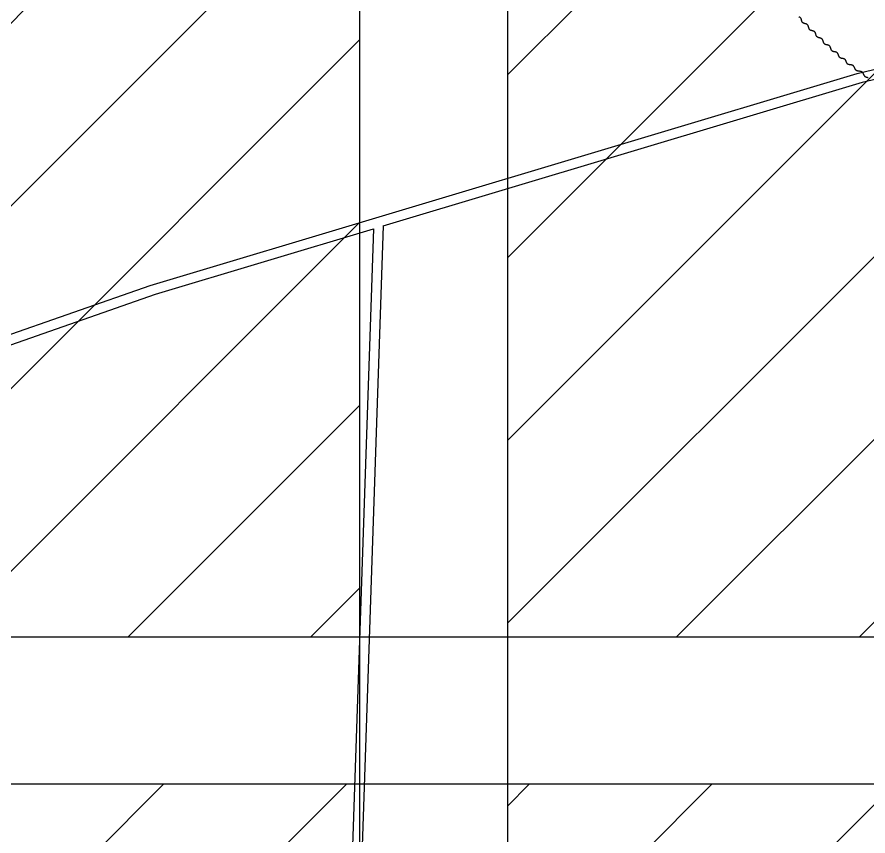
# Model space of a CAD drawing. Header units: metres. Extents: x 511779 to 512620, y 196282 to 196876.
# Drawn here: x 512539.07 to 512547.3, y 196407.67 to 196415.6 of the extents above; entities that cross this region are included whole.
import ezdxf

# ---------------------------------------------------------------- set-up
doc = ezdxf.new("R2010")
doc.units = ezdxf.units.M
doc.header["$MEASUREMENT"] = 0
doc.layers.get('0').update_dxf_attribs({"linetype": 'CONTINUOUS'})
for name, color, linetype in [('BANGUNAN', 5, 'CONTINUOUS'), ('KOP', 7, 'CONTINUOUS'), ('sungai', 45, 'CONTINUOUS')]:
    doc.layers.add(name, color=color, linetype=linetype)

msp = doc.modelspace()

# ---------------------------------------------------------------- hatches: boundary and pattern name
at = {"layer": 'KOP', "ltscale": 0.5}
h = msp.add_hatch(dxfattribs=at)
h.set_pattern_fill('ANSI31', color=1, scale=10, style=0)
h.set_pattern_definition([(45, (71.4876, 0), (-0.8838834765, 0.8838834765), [])])
edge = h.paths.add_edge_path(flags=16)
edge.add_arc((512532.4233, 196433.4781), 3.057, 0, 360)
h.paths.add_polyline_path([(512523.8585, 196440.9504), (512543.8085, 196440.9504), (512543.8085, 196423.8504), (512523.8585, 196423.8504)])
h.paths.add_polyline_path([(512542.3835, 196440.9504), (512562.3335, 196440.9504), (512562.3335, 196423.8504), (512542.3835, 196423.8504)])
edge = h.paths.add_edge_path(flags=16)
edge.add_arc((512551.9548, 196433.4781), 3.057, 0, 360)
h.paths.add_polyline_path([(512560.9085, 196440.9504), (512580.8585, 196440.9504), (512580.8585, 196423.8504), (512560.9085, 196423.8504)])
edge = h.paths.add_edge_path(flags=16)
edge.add_arc((512570.1256, 196433.4781), 3.057, 0, 360)
h.paths.add_polyline_path([(512579.4335, 196425.2754), (512599.3835, 196425.2754), (512599.3835, 196408.1754), (512579.4335, 196408.1754)])
edge = h.paths.add_edge_path(flags=16)
edge.add_arc((512589.1438, 196417.6648), 3.057, 0, 360)
h.paths.add_polyline_path([(512560.9085, 196425.2754), (512580.8585, 196425.2754), (512580.8585, 196408.1754), (512560.9085, 196408.1754)])
h.paths.add_polyline_path([(512542.3835, 196425.2754), (512562.3335, 196425.2754), (512562.3335, 196408.1754), (512542.3835, 196408.1754)])
h.paths.add_polyline_path([(512523.8585, 196425.2754), (512543.8085, 196425.2754), (512543.8085, 196408.1754), (512523.8585, 196408.1754)])
h.paths.add_polyline_path([(512505.3335, 196425.2754), (512525.2835, 196425.2754), (512525.2835, 196408.1754), (512505.3335, 196408.1754)])
h.paths.add_polyline_path([(512523.8585, 196409.6004), (512543.8085, 196409.6004), (512543.8085, 196392.5004), (512523.8585, 196392.5004)])
h.paths.add_polyline_path([(512505.3335, 196409.6004), (512525.2835, 196409.6004), (512525.2835, 196392.5004), (512505.3335, 196392.5004)])
h.paths.add_polyline_path([(512542.3835, 196409.6004), (512562.3335, 196409.6004), (512562.3335, 196392.5004), (512542.3835, 196392.5004)])
h.paths.add_polyline_path([(512560.9085, 196409.6004), (512580.8585, 196409.6004), (512580.8585, 196392.5004), (512560.9085, 196392.5004)])
h.paths.add_polyline_path([(512579.4335, 196409.6004), (512599.3835, 196409.6004), (512599.3835, 196392.5004), (512579.4335, 196392.5004)])
h.paths.add_polyline_path([(512597.9585, 196393.9254), (512617.9085, 196393.9254), (512617.9085, 196376.8254), (512597.9585, 196376.8254)])
h.paths.add_polyline_path([(512579.4335, 196393.9254), (512599.3835, 196393.9254), (512599.3835, 196376.8254), (512579.4335, 196376.8254)])
h.paths.add_polyline_path([(512560.9085, 196393.9254), (512580.8585, 196393.9254), (512580.8585, 196376.8254), (512560.9085, 196376.8254)])
h.paths.add_polyline_path([(512542.3835, 196393.9254), (512562.3335, 196393.9254), (512562.3335, 196376.8254), (512542.3835, 196376.8254)])
h.paths.add_polyline_path([(512523.8585, 196393.9254), (512543.8085, 196393.9254), (512543.8085, 196376.8254), (512523.8585, 196376.8254)])
edge = h.paths.add_edge_path(flags=16)
edge.add_arc((512571.0155, 196385.1874), 3.057, 0, 360)
edge = h.paths.add_edge_path(flags=16)
edge.add_arc((512551.7902, 196384.481), 3.057, 0, 360)
edge = h.paths.add_edge_path(flags=16)
edge.add_arc((512532.9877, 196384.481), 3.057, 0, 360)
edge = h.paths.add_edge_path(flags=16)
edge.add_arc((512533.8992, 196400.4208), 3.057, 0, 360)
edge = h.paths.add_edge_path(flags=16)
edge.add_arc((512514.3971, 196399.6911), 3.057, 0, 360)
edge = h.paths.add_edge_path(flags=16)
edge.add_arc((512515.1553, 196416.9261), 3.057, 0, 360)
edge = h.paths.add_edge_path(flags=16)
edge.add_arc((512533.5705, 196417.021), 3.057, 0, 360)
edge = h.paths.add_edge_path(flags=16)
edge.add_arc((512552.1483, 196417.1058), 3.057, 0, 360)
edge = h.paths.add_edge_path(flags=16)
edge.add_arc((512552.9492, 196400.5565), 3.057, 0, 360)
edge = h.paths.add_edge_path(flags=16)
edge.add_arc((512570.3514, 196400.5565), 3.057, 0, 360)
edge = h.paths.add_edge_path(flags=16)
edge.add_arc((512570.2939, 196416.8525), 3.057, 0, 360)
edge = h.paths.add_edge_path(flags=16)
edge.add_arc((512589.2652, 196401.2038), 3.057, 0, 360)
edge = h.paths.add_edge_path(flags=16)
edge.add_arc((512589.7985, 196384.821), 3.057, 0, 360)
edge = h.paths.add_edge_path(flags=16)
edge.add_arc((512608.2133, 196384.9436), 3.057, 0, 360)

# ---------------------------------------------------------------- linework, layer by layer
at = {"color": 5, "linetype": 'Continuous', "lineweight": -3}
for points in [[(512523.8585, 196425.2754), (512543.8085, 196425.2754), (512543.8085, 196408.1754), (512523.8585, 196408.1754)], [(512542.3835, 196425.2754), (512562.3335, 196425.2754), (512562.3335, 196408.1754), (512542.3835, 196408.1754)], [(512523.8585, 196409.6004), (512543.8085, 196409.6004), (512543.8085, 196392.5004), (512523.8585, 196392.5004)], [(512542.3835, 196409.6004), (512562.3335, 196409.6004), (512562.3335, 196392.5004), (512542.3835, 196392.5004)]]:
    msp.add_lwpolyline(points, close=True, dxfattribs=at)
at = {"layer": 'BANGUNAN', "color": 3, "linetype": 'Continuous'}
for p, q in [((512547.1917, 196415.0507), (512548.3356, 196415.3175)), ((512547.2392, 196414.966), (512548.3737, 196415.2305)), ((512540.3554, 196413.0001), (512547.1917, 196415.0507)), ((512542.6087, 196413.5769), (512547.2422, 196414.9668)), ((512542.6087, 196413.5769), (512542.1803, 196400.9394)), ((512540.407, 196412.9165), (512542.5128, 196413.5481)), ((512542.5128, 196413.5481), (512542.0849, 196400.9228)), ((512538.4622, 196412.3372), (512540.3554, 196413.0001)), ((512538.515, 196412.254), (512540.407, 196412.9165))]:
    msp.add_line(p, q, dxfattribs=at)
at = {"layer": 'sungai', "color": 43, "lineweight": -3, "ltscale": 30}
msp.add_lwpolyline([(512547.2994, 196415.0087), (512547.2955, 196415.0091), (512547.2917, 196415.0095), (512547.2879, 196415.01), (512547.2843, 196415.0107), (512547.2808, 196415.0116), (512547.2774, 196415.0127), (512547.2743, 196415.0141), (512547.2714, 196415.0159), (512547.2688, 196415.018), (512547.2665, 196415.0205), (512547.2643, 196415.0233), (512547.2624, 196415.0263), (512547.2605, 196415.0295), (512547.2588, 196415.0329), (512547.2571, 196415.0363), (512547.2555, 196415.0399), (512547.2539, 196415.0434), (512547.2522, 196415.0469), (512547.2505, 196415.0502), (512547.2487, 196415.0534), (512547.2467, 196415.0565), (512547.2445, 196415.0593), (512547.2422, 196415.0617), (512547.2396, 196415.0639), (512547.2367, 196415.0656), (512547.2336, 196415.067), (512547.2302, 196415.0681), (512547.2267, 196415.069), (512547.2231, 196415.0697), (512547.2193, 196415.0702), (512547.2155, 196415.0706), (512547.2116, 196415.071), (512547.2078, 196415.0714), (512547.204, 196415.0718), (512547.2002, 196415.0723), (512547.1966, 196415.073), (512547.1931, 196415.0738), (512547.1897, 196415.075), (512547.1866, 196415.0764), (512547.1837, 196415.0781), (512547.1811, 196415.0803), (512547.1788, 196415.0827), (512547.1766, 196415.0855), (512547.1746, 196415.0885), (512547.1728, 196415.0918), (512547.1711, 196415.0951), (512547.1694, 196415.0986), (512547.1678, 196415.1021), (512547.1662, 196415.1056), (512547.1645, 196415.1091), (512547.1628, 196415.1125), (512547.1609, 196415.1157), (512547.159, 196415.1187), (512547.1568, 196415.1215), (512547.1544, 196415.124), (512547.1518, 196415.1261), (512547.149, 196415.1279), (512547.1459, 196415.1293), (512547.1425, 196415.1304), (512547.1391, 196415.1313), (512547.1355, 196415.132), (512547.1318, 196415.1326), (512547.1281, 196415.1331), (512547.1244, 196415.1335), (512547.1208, 196415.134), (512547.1173, 196415.1345), (512547.1138, 196415.1352), (512547.1105, 196415.136), (512547.1073, 196415.1369), (512547.1044, 196415.1381), (512547.1016, 196415.1396), (512547.0991, 196415.1413), (512547.0969, 196415.1434), (512547.0949, 196415.1458), (512547.0931, 196415.1484), (512547.0915, 196415.1513), (512547.0901, 196415.1543), (512547.0887, 196415.1574), (512547.0874, 196415.1607), (512547.0862, 196415.1639), (512547.0849, 196415.1672), (512547.0836, 196415.1704), (512547.0822, 196415.1736), (512547.0808, 196415.1766), (512547.0792, 196415.1795), (512547.0774, 196415.1821), (512547.0754, 196415.1845), (512547.0732, 196415.1866), (512547.0707, 196415.1883), (512547.0679, 196415.1898), (512547.065, 196415.191), (512547.0619, 196415.192), (512547.0586, 196415.1928), (512547.0553, 196415.1935), (512547.0518, 196415.1942), (512547.0483, 196415.1948), (512547.0449, 196415.1954), (512547.0414, 196415.1961), (512547.038, 196415.1969), (512547.0348, 196415.1978), (512547.0316, 196415.1989), (512547.0287, 196415.2002), (512547.026, 196415.2017), (512547.0235, 196415.2036), (512547.0213, 196415.2058), (512547.0193, 196415.2082), (512547.0176, 196415.211), (512547.0161, 196415.2139), (512547.0147, 196415.217), (512547.0134, 196415.2202), (512547.0122, 196415.2236), (512547.011, 196415.2269), (512547.0098, 196415.2303), (512547.0086, 196415.2336), (512547.0073, 196415.2368), (512547.0059, 196415.2399), (512547.0044, 196415.2429), (512547.0027, 196415.2456), (512547.0007, 196415.2481), (512546.9985, 196415.2503), (512546.996, 196415.2521), (512546.9933, 196415.2537), (512546.9904, 196415.255), (512546.9872, 196415.2561), (512546.9839, 196415.257), (512546.9806, 196415.2579), (512546.9771, 196415.2586), (512546.9736, 196415.2593), (512546.9701, 196415.26), (512546.9666, 196415.2608), (512546.9632, 196415.2617), (512546.96, 196415.2627), (512546.9568, 196415.2639), (512546.9539, 196415.2653), (512546.9512, 196415.2669), (512546.9487, 196415.2688), (512546.9466, 196415.2711), (512546.9447, 196415.2736), (512546.943, 196415.2764), (512546.9415, 196415.2794), (512546.9402, 196415.2826), (512546.939, 196415.2858), (512546.9378, 196415.2892), (512546.9367, 196415.2926), (512546.9356, 196415.296), (512546.9345, 196415.2994), (512546.9333, 196415.3027), (512546.9319, 196415.3059), (512546.9305, 196415.3089), (512546.9288, 196415.3117), (512546.9269, 196415.3142), (512546.9247, 196415.3164), (512546.9223, 196415.3184), (512546.9196, 196415.32), (512546.9166, 196415.3214), (512546.9135, 196415.3226), (512546.9102, 196415.3236), (512546.9068, 196415.3245), (512546.9034, 196415.3254), (512546.8999, 196415.3262), (512546.8964, 196415.327), (512546.8929, 196415.3278), (512546.8895, 196415.3287), (512546.8863, 196415.3298), (512546.8832, 196415.3311), (512546.8803, 196415.3325), (512546.8776, 196415.3342), (512546.8752, 196415.3362), (512546.873, 196415.3384), (512546.8712, 196415.341), (512546.8696, 196415.3438), (512546.8682, 196415.3469), (512546.8669, 196415.3501), (512546.8657, 196415.3534), (512546.8647, 196415.3568), (512546.8636, 196415.3602), (512546.8626, 196415.3636), (512546.8615, 196415.367), (512546.8603, 196415.3703), (512546.8591, 196415.3735), (512546.8576, 196415.3766), (512546.856, 196415.3794), (512546.8542, 196415.382), (512546.8521, 196415.3842), (512546.8497, 196415.3862), (512546.847, 196415.3879), (512546.8441, 196415.3894), (512546.841, 196415.3906), (512546.8377, 196415.3917), (512546.8343, 196415.3927), (512546.8309, 196415.3935), (512546.8274, 196415.3944), (512546.824, 196415.3952), (512546.8205, 196415.3962), (512546.8172, 196415.3971), (512546.814, 196415.3982), (512546.8109, 196415.3995), (512546.808, 196415.401), (512546.8054, 196415.4027), (512546.803, 196415.4047), (512546.801, 196415.407), (512546.7992, 196415.4096), (512546.7976, 196415.4124), (512546.7962, 196415.4154), (512546.795, 196415.4186), (512546.7939, 196415.4219), (512546.7929, 196415.4253), (512546.7919, 196415.4287), (512546.7909, 196415.4321), (512546.7899, 196415.4355), (512546.7888, 196415.4388), (512546.7876, 196415.442), (512546.7862, 196415.445), (512546.7847, 196415.4479), (512546.7829, 196415.4504), (512546.7808, 196415.4527), (512546.7784, 196415.4547), (512546.7758, 196415.4564), (512546.7729, 196415.4579), (512546.7699, 196415.4592), (512546.7667, 196415.4603), (512546.7633, 196415.4613), (512546.7599, 196415.4622), (512546.7565, 196415.4631), (512546.7531, 196415.464), (512546.7497, 196415.4649), (512546.7464, 196415.4659), (512546.7433, 196415.4671), (512546.7403, 196415.4684), (512546.7375, 196415.4698), (512546.7349, 196415.4716), (512546.7326, 196415.4735), (512546.7306, 196415.4758), (512546.7288, 196415.4784), (512546.7273, 196415.4812), (512546.726, 196415.4842), (512546.7248, 196415.4873), (512546.7238, 196415.4906), (512546.7228, 196415.4939), (512546.7219, 196415.4973), (512546.7209, 196415.5007), (512546.72, 196415.504), (512546.7189, 196415.5073), (512546.7177, 196415.5104), (512546.7164, 196415.5134), (512546.7149, 196415.5162), (512546.7132, 196415.5187), (512546.7112, 196415.521), (512546.7089, 196415.523), (512546.7063, 196415.5247), (512546.7035, 196415.5262), (512546.7005, 196415.5275), (512546.6973, 196415.5286), (512546.6941, 196415.5296), (512546.6908, 196415.5306), (512546.6874, 196415.5315), (512546.6841, 196415.5324), (512546.6808, 196415.5333), (512546.6776, 196415.5343), (512546.6745, 196415.5354), (512546.6715, 196415.5367), (512546.6688, 196415.5382), (512546.6663, 196415.5399), (512546.664, 196415.5418), (512546.6621, 196415.5441), (512546.6604, 196415.5466), (512546.6589, 196415.5493), (512546.6577, 196415.5522), (512546.6565, 196415.5553), (512546.6555, 196415.5585), (512546.6546, 196415.5618), (512546.6537, 196415.5651), (512546.6528, 196415.5684), (512546.6519, 196415.5717), (512546.6509, 196415.5749), (512546.6498, 196415.578), (512546.6485, 196415.5809), (512546.647, 196415.5836), (512546.6453, 196415.5861), (512546.6434, 196415.5884), (512546.6411, 196415.5903), (512546.6386, 196415.592), (512546.6359, 196415.5935), (512546.633, 196415.5948), (512546.6299, 196415.5959), (512546.6267, 196415.5969)], dxfattribs=at)

doc.saveas('drawing.dxf')
